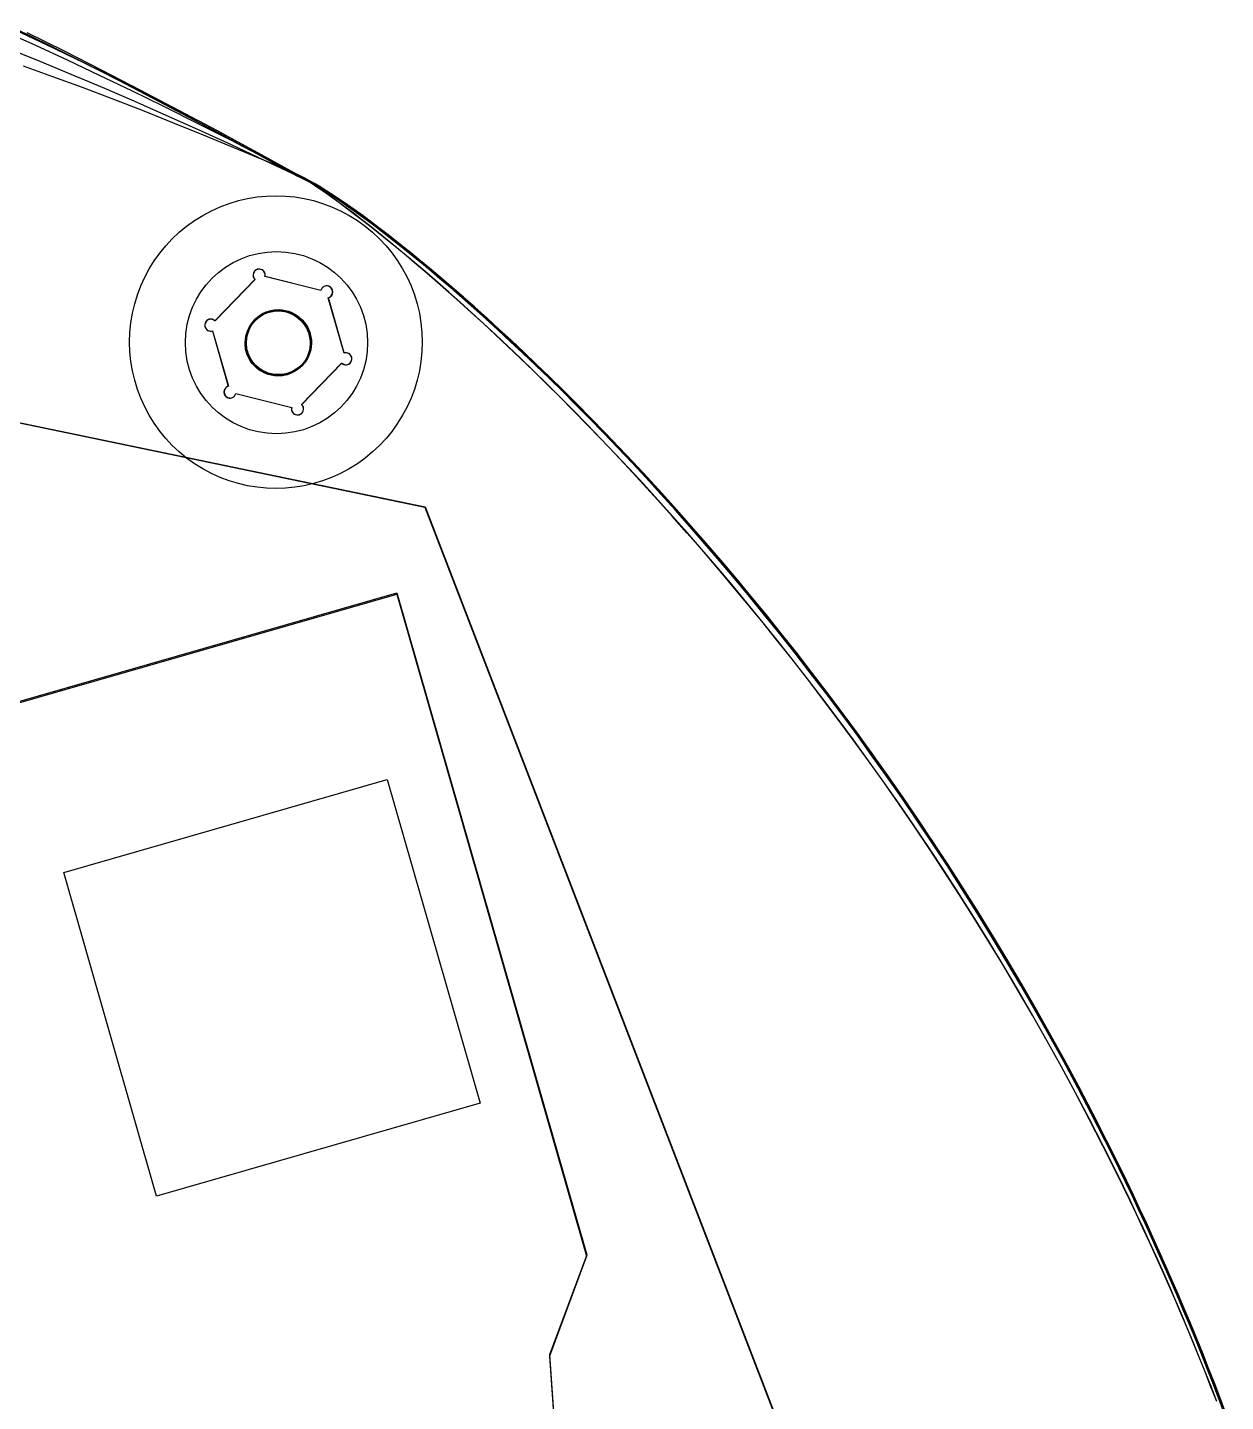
# Model space of a CAD drawing. Extents: x 5 to 212, y -377 to 0.
# Drawn here: x 85.3 to 135, y -70 to -13 of the extents above; entities that cross this region are included whole.
import ezdxf

# ---------------------------------------------------------------- set-up
doc = ezdxf.new("R2010")
doc.units = 0
for name, color, linetype in [('bottom', 7, 'CONTINUOUS'), ('foot_lower', 7, 'CONTINUOUS'), ('foot_upper', 7, 'CONTINUOUS'), ('hipro_lower', 7, 'CONTINUOUS'), ('hipro_upper', 7, 'CONTINUOUS'), ('mid_lower', 7, 'CONTINUOUS'), ('mid_upper', 7, 'CONTINUOUS'), ('plate', 7, 'CONTINUOUS')]:
    doc.layers.add(name, color=color, linetype=linetype)

msp = doc.modelspace()

# ---------------------------------------------------------------- linework, layer by layer
at = {"layer": 'bottom', "color": 7}
msp.add_lwpolyline([(134.990171, -70.51081), (134.75377, -69.885195), (134.514459, -69.263089), (134.272291, -68.644497), (134.027322, -68.029427), (133.779603, -67.417883), (133.529189, -66.809873), (133.276133, -66.205401), (133.020489, -65.604475), (132.76231, -65.0071), (132.501651, -64.413283), (132.238565, -63.823029), (131.973105, -63.236344), (131.705325, -62.653235), (131.435278, -62.073708), (131.163019, -61.497769), (130.888601, -60.925423), (130.612078, -60.356677), (130.052929, -59.230009), (129.486001, -58.117814), (128.911725, -57.02014), (128.330527, -55.937035), (127.742839, -54.868548), (127.149088, -53.814728), (126.549703, -52.775624), (125.945114, -51.751283), (125.33575, -50.741755), (124.722039, -49.747088), (124.104411, -48.767331), (123.483294, -47.802531), (122.859118, -46.852739), (122.232311, -45.918002), (121.603303, -44.998369), (120.972522, -44.093889), (120.340398, -43.204609), (119.707359, -42.33058), (119.073834, -41.471849), (118.440253, -40.628465), (117.807045, -39.800476), (117.174638, -38.987931), (116.543461, -38.190879), (115.913943, -37.409368), (115.286514, -36.643447), (114.661603, -35.893165), (114.039637, -35.158569), (113.421048, -34.439709), (112.806262, -33.736633), (112.19571, -33.04939), (111.58982, -32.378029), (110.989021, -31.722597), (110.393743, -31.083144), (109.804414, -30.459717), (109.221463, -29.852367), (108.645319, -29.26114), (108.076412, -28.686087), (107.51517, -28.127255), (106.962022, -27.584693), (106.417398, -27.058449), (105.881726, -26.548573), (105.355434, -26.055113), (104.838953, -25.578116), (104.332712, -25.117633), (103.837138, -24.673711), (103.352662, -24.246399), (102.879711, -23.835746), (102.418716, -23.441801), (101.970105, -23.064611), (101.534307, -22.704225), (101.111752, -22.360693), (100.702867, -22.034062), (100.308082, -21.724381), (99.927827, -21.431699), (99.562529, -21.156064), (99.212619, -20.897526), (98.878524, -20.656131), (98.560675, -20.43193), (98.2595, -20.224971), (97.975428, -20.035301), (97.708887, -19.862971), (97.460308, -19.708028), (97.230119, -19.570521), (97.018748, -19.450499), (96.826626, -19.34801), (96.65418, -19.263102), (96.501841, -19.195825), (94.986452, -18.3597), (93.486678, -17.544329), (92.002448, -16.749597), (90.533694, -15.975389), (89.080344, -15.22159), (87.64233, -14.488085), (86.219582, -13.774761), (84.812029, -13.081501)], dxfattribs=at)
msp.add_lwpolyline([(94.398125, -26.503536), (94.398125, -26.503536), (94.38075, -26.436532), (94.366954, -26.369414), (94.356679, -26.30229), (94.349866, -26.235265), (94.346385, -26.101946), (94.356039, -25.970311), (94.378353, -25.841217), (94.412852, -25.71552), (94.459062, -25.594076), (94.51651, -25.477741), (94.58472, -25.367372), (94.66322, -25.263824), (94.751534, -25.167953), (94.849188, -25.080615), (94.955708, -25.002667), (95.070621, -24.934965), (95.131076, -24.905223), (95.193451, -24.878364), (95.257687, -24.854494), (95.323724, -24.833721), (95.323724, -24.833721), (95.390729, -24.816344), (95.457847, -24.802547), (95.524972, -24.792272), (95.591997, -24.785458), (95.725318, -24.78198), (95.856955, -24.791636), (95.986051, -24.813954), (96.11175, -24.848458), (96.233195, -24.894673), (96.349531, -24.952125), (96.459901, -25.02034), (96.563449, -25.098843), (96.659318, -25.187159), (96.746654, -25.284813), (96.824599, -25.391332), (96.892296, -25.506239), (96.922035, -25.566691), (96.948891, -25.629062), (96.972758, -25.693293), (96.993527, -25.759325), (96.993527, -25.759325), (97.010909, -25.826331), (97.02471, -25.893451), (97.034989, -25.960577), (97.041806, -26.027602), (97.04529, -26.160925), (97.035638, -26.292561), (97.013323, -26.421656), (96.97882, -26.547354), (96.932604, -26.668797), (96.875151, -26.785131), (96.806934, -26.895499), (96.728429, -26.999045), (96.64011, -27.094913), (96.542452, -27.182247), (96.43593, -27.260191), (96.321018, -27.327889), (96.260564, -27.357628), (96.198191, -27.384485), (96.133958, -27.408352), (96.067925, -27.429123), (96.067925, -27.429123), (96.000921, -27.4465), (95.933803, -27.460296), (95.866678, -27.470572), (95.799654, -27.477386), (95.666335, -27.480867), (95.534701, -27.471212), (95.405608, -27.448897), (95.279913, -27.414396), (95.158471, -27.368183), (95.042138, -27.310733), (94.93177, -27.242521), (94.828224, -27.16402), (94.732355, -27.075706), (94.645019, -26.978053), (94.567072, -26.871534), (94.49937, -26.756626), (94.469628, -26.696173), (94.442769, -26.633801), (94.418899, -26.569569), (94.398125, -26.503536)], close=True, dxfattribs=at)
at = {"layer": 'foot_lower', "color": 7}
for points in [[(94.398125, -26.503543), (94.398125, -26.503543), (94.38075, -26.436539), (94.366954, -26.369422), (94.356679, -26.302297), (94.349866, -26.235273), (94.346385, -26.101953), (94.356039, -25.970318), (94.378353, -25.841224), (94.412852, -25.715527), (94.459062, -25.594084), (94.51651, -25.477749), (94.58472, -25.367379), (94.66322, -25.263831), (94.751534, -25.16796), (94.849188, -25.080623), (94.955708, -25.002675), (95.070621, -24.934972), (95.131076, -24.905231), (95.193451, -24.878371), (95.257687, -24.854502), (95.323724, -24.833728), (95.323724, -24.833728), (95.390729, -24.816351), (95.457847, -24.802555), (95.524972, -24.79228), (95.591997, -24.785466), (95.725318, -24.781987), (95.856955, -24.791644), (95.986051, -24.813961), (96.11175, -24.848465), (96.233195, -24.894681), (96.349531, -24.952133), (96.459901, -25.020348), (96.563449, -25.09885), (96.659318, -25.187166), (96.746654, -25.284821), (96.824599, -25.391339), (96.892296, -25.506247), (96.922035, -25.566699), (96.948891, -25.62907), (96.972758, -25.693301), (96.993527, -25.759333), (96.993527, -25.759333), (97.010909, -25.826339), (97.02471, -25.893458), (97.034989, -25.960584), (97.041806, -26.02761), (97.04529, -26.160932), (97.035638, -26.292569), (97.013323, -26.421664), (96.97882, -26.547361), (96.932604, -26.668805), (96.875151, -26.785138), (96.806934, -26.895506), (96.728429, -26.999052), (96.64011, -27.09492), (96.542452, -27.182254), (96.43593, -27.260198), (96.321018, -27.327896), (96.260564, -27.357636), (96.198191, -27.384492), (96.133958, -27.40836), (96.067925, -27.42913), (96.067925, -27.42913), (96.000921, -27.446507), (95.933803, -27.460304), (95.866678, -27.47058), (95.799654, -27.477394), (95.666335, -27.480874), (95.534701, -27.47122), (95.405608, -27.448905), (95.279913, -27.414403), (95.158471, -27.368191), (95.042138, -27.310741), (94.93177, -27.242529), (94.828224, -27.164028), (94.732355, -27.075714), (94.645019, -26.97806), (94.567072, -26.871542), (94.49937, -26.756633), (94.469628, -26.696181), (94.442769, -26.633809), (94.418899, -26.569577), (94.398125, -26.503543)], [(99.429396, -26.107966)]]:
    msp.add_lwpolyline(points, close=True, dxfattribs=at)
for points in [[(91.868756, -26.107966), (91.868756, -24.020153), (93.561263, -22.327646), (95.649076, -22.327646)], [(95.649076, -22.327646), (97.736889, -22.327646), (99.429396, -24.020153), (99.429396, -26.107966)], [(95.649076, -29.888286), (93.561263, -29.888286), (91.868756, -28.195779), (91.868756, -26.107966)], [(99.429396, -26.107966), (99.429396, -28.195779), (97.736889, -29.888286), (95.649076, -29.888286)]]:
    msp.add_open_spline(points, degree=3, dxfattribs=at)
at = {"layer": 'foot_upper', "color": 7}
for points in [[(94.398125, -26.503543), (94.398125, -26.503543), (94.38075, -26.436539), (94.366954, -26.369422), (94.356679, -26.302297), (94.349866, -26.235273), (94.346385, -26.101953), (94.356039, -25.970318), (94.378353, -25.841224), (94.412852, -25.715527), (94.459062, -25.594084), (94.51651, -25.477749), (94.58472, -25.367379), (94.66322, -25.263831), (94.751534, -25.16796), (94.849188, -25.080623), (94.955708, -25.002675), (95.070621, -24.934972), (95.131076, -24.905231), (95.193451, -24.878371), (95.257687, -24.854502), (95.323724, -24.833728), (95.323724, -24.833728), (95.390729, -24.816351), (95.457847, -24.802555), (95.524972, -24.79228), (95.591997, -24.785466), (95.725318, -24.781987), (95.856955, -24.791644), (95.986051, -24.813961), (96.11175, -24.848465), (96.233195, -24.894681), (96.349531, -24.952133), (96.459901, -25.020348), (96.563449, -25.09885), (96.659318, -25.187166), (96.746654, -25.284821), (96.824599, -25.391339), (96.892296, -25.506247), (96.922035, -25.566699), (96.948891, -25.62907), (96.972758, -25.693301), (96.993527, -25.759333), (96.993527, -25.759333), (97.010909, -25.826339), (97.02471, -25.893458), (97.034989, -25.960584), (97.041806, -26.02761), (97.04529, -26.160932), (97.035638, -26.292569), (97.013323, -26.421664), (96.97882, -26.547361), (96.932604, -26.668805), (96.875151, -26.785138), (96.806934, -26.895506), (96.728429, -26.999052), (96.64011, -27.09492), (96.542452, -27.182254), (96.43593, -27.260198), (96.321018, -27.327896), (96.260564, -27.357636), (96.198191, -27.384492), (96.133958, -27.40836), (96.067925, -27.42913), (96.067925, -27.42913), (96.000921, -27.446507), (95.933803, -27.460304), (95.866678, -27.47058), (95.799654, -27.477394), (95.666335, -27.480874), (95.534701, -27.47122), (95.405608, -27.448905), (95.279913, -27.414403), (95.158471, -27.368191), (95.042138, -27.310741), (94.93177, -27.242529), (94.828224, -27.164028), (94.732355, -27.075714), (94.645019, -26.97806), (94.567072, -26.871542), (94.49937, -26.756633), (94.469628, -26.696181), (94.442769, -26.633809), (94.418899, -26.569577), (94.398125, -26.503543)], [(94.398138, -26.503553), (94.398138, -26.503553), (94.380762, -26.43655), (94.366967, -26.369432), (94.356693, -26.302307), (94.349879, -26.235283), (94.346399, -26.101963), (94.356053, -25.970328), (94.378367, -25.841234), (94.412866, -25.715538), (94.459077, -25.594094), (94.516525, -25.477759), (94.584735, -25.36739), (94.663234, -25.263841), (94.751548, -25.16797), (94.849202, -25.080633), (94.955722, -25.002685), (95.070634, -24.934983), (95.131089, -24.905241), (95.193464, -24.878382), (95.2577, -24.854512), (95.323737, -24.833738), (95.323737, -24.833738), (95.390742, -24.816361), (95.45786, -24.802565), (95.524985, -24.79229), (95.59201, -24.785476), (95.725332, -24.781997), (95.856969, -24.791654), (95.986065, -24.813972), (96.111763, -24.848475), (96.233209, -24.894691), (96.349545, -24.952143), (96.459915, -25.020358), (96.563463, -25.09886), (96.659332, -25.187176), (96.746668, -25.284831), (96.824613, -25.391349), (96.892311, -25.506257), (96.92205, -25.566709), (96.948906, -25.62908), (96.972773, -25.693311), (96.993542, -25.759343), (96.993542, -25.759343), (97.010924, -25.826349), (97.024725, -25.893468), (97.035004, -25.960595), (97.041821, -26.02762), (97.045305, -26.160943), (97.035653, -26.292579), (97.013338, -26.421674), (96.978835, -26.547371), (96.93262, -26.668815), (96.875166, -26.785149), (96.80695, -26.895516), (96.728444, -26.999062), (96.640125, -27.09493), (96.542467, -27.182265), (96.435945, -27.260209), (96.321033, -27.327907), (96.260579, -27.357646), (96.198207, -27.384503), (96.133974, -27.40837), (96.06794, -27.42914), (96.06794, -27.42914), (96.000936, -27.446517), (95.933817, -27.460314), (95.866693, -27.47059), (95.799668, -27.477404), (95.666349, -27.480884), (95.534715, -27.47123), (95.405622, -27.448915), (95.279927, -27.414414), (95.158485, -27.368201), (95.042152, -27.310751), (94.931784, -27.242539), (94.828238, -27.164038), (94.732369, -27.075724), (94.645032, -26.97807), (94.567085, -26.871552), (94.499383, -26.756644), (94.469641, -26.696191), (94.442782, -26.633819), (94.418912, -26.569587), (94.398138, -26.503553)], [(101.698308, -26.08459)]]:
    msp.add_lwpolyline(points, close=True, dxfattribs=at)
for points in [[(92.589381, -20.825549), (94.468256, -19.74078), (96.783124, -19.74078), (98.661999, -20.825549)], [(89.553072, -26.08459), (89.553072, -23.915053), (90.710507, -21.910318), (92.589381, -20.825549)], [(98.661999, -20.825549), (100.540873, -21.910318), (101.698308, -23.915053), (101.698308, -26.08459)], [(92.589381, -31.343632), (90.710507, -30.258863), (89.553072, -28.254128), (89.553072, -26.08459)], [(101.698308, -26.08459), (101.698308, -28.254128), (100.540873, -30.258863), (98.661999, -31.343632)], [(98.661999, -31.343632), (96.783124, -32.4284), (94.468256, -32.4284), (92.589381, -31.343632)]]:
    msp.add_open_spline(points, degree=3, dxfattribs=at)
at = {"layer": 'hipro_lower', "color": 7}
for points in [[(135.016671, -70.518777), (134.780269, -69.893161), (134.540958, -69.271055), (134.298791, -68.652463), (134.053821, -68.037392), (133.806102, -67.425849), (133.555688, -66.817838), (133.302633, -66.213367), (133.046989, -65.61244), (132.78881, -65.015065), (132.528151, -64.421248), (132.265065, -63.830994), (131.999605, -63.244309), (131.731825, -62.6612), (131.461779, -62.081673), (131.18952, -61.505733), (130.915102, -60.933387), (130.638579, -60.364641), (130.07943, -59.237973), (129.512503, -58.125778), (128.938226, -57.028103), (128.357029, -55.944998), (127.769341, -54.876511), (127.17559, -53.822691), (126.576206, -52.783586), (125.971618, -51.759245), (125.362254, -50.749717), (124.748543, -49.755049), (124.130915, -48.775292), (123.509799, -47.810492), (122.885623, -46.8607), (122.258817, -45.925962), (121.629809, -45.006329), (120.999029, -44.101848), (120.366905, -43.212569), (119.733866, -42.338539), (119.100342, -41.479807), (118.466762, -40.636423), (117.833554, -39.808434), (117.201147, -38.995889), (116.569971, -38.198836), (115.940454, -37.417325), (115.313025, -36.651404), (114.688114, -35.901121), (114.06615, -35.166525), (113.44756, -34.447665), (112.832775, -33.744589), (112.222223, -33.057345), (111.616334, -32.385983), (111.015536, -31.730551), (110.420258, -31.091097), (109.830929, -30.467671), (109.247979, -29.86032), (108.671836, -29.269093), (108.102929, -28.694039), (107.541688, -28.135207), (106.988541, -27.592644), (106.443917, -27.0664), (105.908245, -26.556524), (105.381954, -26.063063), (104.865474, -25.586066), (104.359232, -25.125582), (103.863659, -24.68166), (103.379183, -24.254348), (102.906233, -23.843695), (102.445239, -23.449749), (101.996628, -23.072558), (101.56083, -22.712172), (101.138275, -22.368639), (100.729391, -22.042008), (100.334607, -21.732327), (99.954351, -21.439644), (99.589054, -21.164009), (99.239144, -20.90547), (98.90505, -20.664075), (98.587201, -20.439874), (98.286026, -20.232914), (98.001954, -20.043244), (97.735414, -19.870914), (97.486835, -19.71597), (97.256646, -19.578463), (97.045276, -19.45844), (96.853153, -19.355951), (96.680708, -19.271043), (96.528369, -19.203765), (95.144381, -18.544948), (93.774168, -17.904592), (92.417669, -17.282592), (91.074824, -16.678844), (89.745573, -16.093244), (88.429856, -15.525688), (87.127612, -14.976072), (85.838782, -14.444291), (84.563304, -13.930241)], [(82.334987, -41.79719), (100.647038, -36.546295)], [(100.647038, -36.546295), (108.523384, -64.01437), (106.983111, -68.152701)], [(106.983111, -68.152701), (108.310277, -87.156514), (120.186641, -86.332616), (121.516256, -105.335731)]]:
    msp.add_lwpolyline(points, dxfattribs=at)
msp.add_lwpolyline([(94.424612, -26.511499), (94.424612, -26.511499), (94.407235, -26.444493), (94.393439, -26.377374), (94.383163, -26.310249), (94.37635, -26.243223), (94.372871, -26.1099), (94.382527, -25.978262), (94.404845, -25.849164), (94.439348, -25.723464), (94.485563, -25.602018), (94.543015, -25.48568), (94.61123, -25.375309), (94.689732, -25.271759), (94.778047, -25.175888), (94.875701, -25.088551), (94.982219, -25.010604), (95.097127, -24.942904), (95.157578, -24.913164), (95.219949, -24.886306), (95.28418, -24.862439), (95.350212, -24.841668), (95.350212, -24.841668), (95.417216, -24.824292), (95.484335, -24.810495), (95.55146, -24.80022), (95.618485, -24.793407), (95.751807, -24.789929), (95.883443, -24.799586), (96.012538, -24.821904), (96.138236, -24.856408), (96.25968, -24.902624), (96.376015, -24.960076), (96.486384, -25.028292), (96.589932, -25.106794), (96.685801, -25.195111), (96.773137, -25.292765), (96.851082, -25.399284), (96.918781, -25.514192), (96.948521, -25.574644), (96.975378, -25.637015), (96.999246, -25.701246), (97.020017, -25.767278), (97.020017, -25.767278), (97.037394, -25.834285), (97.051191, -25.901405), (97.061467, -25.968532), (97.068281, -26.035559), (97.071761, -26.168882), (97.062106, -26.300519), (97.03979, -26.429614), (97.005288, -26.555311), (96.959074, -26.676754), (96.901623, -26.793087), (96.83341, -26.903454), (96.754909, -27.006999), (96.666594, -27.102866), (96.568941, -27.190199), (96.462424, -27.268142), (96.347517, -27.33584), (96.287065, -27.365579), (96.224695, -27.392435), (96.160464, -27.416302), (96.094432, -27.437073), (96.094432, -27.437073), (96.027427, -27.45445), (95.960309, -27.468247), (95.893183, -27.478523), (95.826158, -27.485337), (95.692836, -27.488818), (95.561199, -27.479165), (95.432103, -27.456851), (95.306404, -27.422351), (95.184959, -27.376139), (95.068623, -27.318691), (94.958253, -27.25048), (94.854704, -27.17198), (94.758833, -27.083667), (94.671496, -26.986015), (94.59355, -26.879497), (94.525849, -26.764589), (94.496109, -26.704137), (94.469251, -26.641765), (94.445383, -26.577532), (94.424612, -26.511499)], close=True, dxfattribs=at)
at = {"layer": 'hipro_upper', "color": 7}
for points in [[(135.019809, -70.46495), (134.783407, -69.839335), (134.544096, -69.217228), (134.301929, -68.598636), (134.056959, -67.983566), (133.809241, -67.372022), (133.558827, -66.764011), (133.305771, -66.159539), (133.050127, -65.558613), (132.791949, -64.961238), (132.53129, -64.36742), (132.268204, -63.777166), (132.002744, -63.190481), (131.734964, -62.607372), (131.464918, -62.027845), (131.192659, -61.451905), (130.918241, -60.879559), (130.641718, -60.310813), (130.082569, -59.184145), (129.515642, -58.071949), (128.941365, -56.974274), (128.360169, -55.891169), (127.77248, -54.822682), (127.17873, -53.768861), (126.579346, -52.729756), (125.974757, -51.705415), (125.365393, -50.695886), (124.751683, -49.701219), (124.134055, -48.721461), (123.512939, -47.756661), (122.888763, -46.806868), (122.261957, -45.872131), (121.632949, -44.952497), (121.002169, -44.048016), (120.370045, -43.158736), (119.737007, -42.284706), (119.103483, -41.425975), (118.469902, -40.58259), (117.836694, -39.754601), (117.204288, -38.942055), (116.573111, -38.145003), (115.943595, -37.363492), (115.316166, -36.59757), (114.691255, -35.847287), (114.06929, -35.112691), (113.450701, -34.39383), (112.835916, -33.690754), (112.225364, -33.00351), (111.619474, -32.332148), (111.018676, -31.676716), (110.423398, -31.037262), (109.83407, -30.413835), (109.251119, -29.806484), (108.674976, -29.215257), (108.106069, -28.640203), (107.544828, -28.081371), (106.99168, -27.538808), (106.447056, -27.012564), (105.911384, -26.502688), (105.385093, -26.009227), (104.868613, -25.53223), (104.362371, -25.071746), (103.866798, -24.627824), (103.382322, -24.200512), (102.909371, -23.789858), (102.448376, -23.395912), (101.999766, -23.018722), (101.563968, -22.658336), (101.141412, -22.314803), (100.732527, -21.988171), (100.337743, -21.67849), (99.957487, -21.385808), (99.59219, -21.110173), (99.242279, -20.851634), (98.908185, -20.610239), (98.590335, -20.386037), (98.28916, -20.179078), (98.005087, -19.989408), (97.738547, -19.817077), (97.489967, -19.662134), (97.259777, -19.524627), (97.048407, -19.404604), (96.856284, -19.302115), (96.683838, -19.217207), (96.531498, -19.14993), (95.216195, -18.58299), (93.913616, -18.03259), (92.623705, -17.498639), (91.346409, -16.981048), (90.081675, -16.479727), (88.829447, -15.994585), (87.589672, -15.525532), (86.362295, -15.07248), (85.147262, -14.635336)], [(82.338144, -41.74333), (100.650188, -36.492432)], [(100.650188, -36.492432), (108.526531, -63.960507), (106.986248, -68.098838)], [(106.986248, -68.098838), (108.313425, -87.102651), (120.189763, -86.278753), (121.519378, -105.281868)]]:
    msp.add_lwpolyline(points, dxfattribs=at)
msp.add_lwpolyline([(94.427767, -26.457633), (94.427767, -26.457633), (94.410389, -26.390628), (94.396591, -26.323509), (94.386314, -26.256384), (94.379499, -26.189358), (94.376018, -26.056036), (94.385672, -25.924399), (94.407986, -25.795302), (94.442487, -25.669603), (94.4887, -25.548158), (94.54615, -25.431821), (94.614362, -25.321451), (94.692863, -25.217902), (94.781177, -25.122031), (94.878831, -25.034695), (94.985348, -24.956748), (95.100256, -24.889049), (95.160708, -24.859309), (95.223079, -24.832451), (95.287311, -24.808584), (95.353343, -24.787813), (95.353343, -24.787813), (95.420349, -24.770435), (95.487469, -24.756638), (95.554595, -24.746363), (95.62162, -24.739549), (95.754943, -24.73607), (95.88658, -24.745726), (96.015676, -24.768044), (96.141375, -24.802547), (96.26282, -24.848763), (96.379155, -24.906215), (96.489525, -24.97443), (96.593073, -25.052933), (96.688943, -25.141249), (96.77628, -25.238903), (96.854226, -25.345422), (96.921927, -25.46033), (96.951667, -25.520781), (96.978526, -25.583152), (97.002394, -25.647383), (97.023166, -25.713415), (97.023166, -25.713415), (97.040544, -25.780424), (97.054342, -25.847546), (97.064618, -25.914674), (97.071432, -25.981702), (97.074913, -26.115027), (97.065257, -26.246666), (97.042941, -26.375761), (97.008438, -26.501458), (96.962223, -26.622901), (96.90477, -26.739233), (96.836555, -26.849599), (96.758052, -26.953144), (96.669736, -27.04901), (96.572081, -27.136342), (96.465561, -27.214285), (96.350652, -27.281982), (96.2902, -27.311722), (96.227828, -27.338578), (96.163597, -27.362446), (96.097564, -27.383217), (96.097564, -27.383217), (96.030558, -27.400594), (95.963439, -27.414391), (95.896313, -27.424667), (95.829288, -27.431481), (95.695967, -27.434963), (95.564331, -27.42531), (95.435237, -27.402997), (95.309541, -27.368498), (95.188098, -27.322288), (95.071765, -27.26484), (94.961398, -27.196629), (94.857852, -27.118129), (94.761984, -27.029816), (94.674649, -26.932162), (94.596704, -26.825642), (94.529005, -26.710731), (94.499265, -26.650277), (94.472407, -26.587903), (94.448539, -26.523669), (94.427767, -26.457633)], close=True, dxfattribs=at)
at = {"layer": 'mid_lower', "color": 7}
for points in [[(134.679544, -70.043936), (134.439011, -69.424365), (134.195631, -68.808293), (133.949456, -68.195725), (133.700541, -67.586667), (133.448939, -66.981123), (133.194704, -66.3791), (132.937891, -65.780602), (132.678554, -65.185634), (132.416745, -64.594203), (132.152521, -64.006313), (131.885933, -63.42197), (131.617037, -62.841179), (131.345886, -62.263946), (131.072535, -61.690275), (130.797037, -61.120172), (130.519446, -60.553643), (129.958202, -59.431325), (129.389235, -58.323366), (128.812977, -57.229807), (128.22986, -56.15069), (127.640314, -55.086059), (127.044774, -54.035957), (126.443669, -53.000425), (125.837432, -51.979506), (125.226495, -50.973244), (124.61129, -49.98168), (123.992248, -49.004858), (123.369802, -48.04282), (122.744383, -47.095609), (122.116423, -46.163267), (121.486354, -45.245837), (120.854607, -44.343361), (120.221615, -43.455883), (119.58781, -42.583445), (118.953623, -41.72609), (118.319486, -40.883859), (117.685831, -40.056797), (117.05309, -39.244945), (116.421695, -38.448346), (115.792077, -37.667043), (115.164669, -36.901079), (114.539901, -36.150495), (113.918207, -35.415336), (113.300018, -34.695643), (112.685765, -33.991458), (112.075882, -33.302826), (111.470798, -32.629788), (110.870947, -31.972387), (110.27676, -31.330665), (109.68867, -30.704666), (109.107106, -30.094431), (108.532503, -29.500005), (107.965291, -28.921428), (107.405903, -28.358744), (106.85477, -27.811996), (106.312324, -27.281226), (105.778997, -26.766477), (105.25522, -26.267791), (104.741427, -25.785211), (104.238048, -25.31878), (103.745515, -24.868541), (103.26426, -24.434535), (102.794715, -24.016806), (102.337312, -23.615397), (101.892483, -23.230349), (101.46066, -22.861706), (101.042274, -22.50951), (100.637757, -22.173805), (100.247541, -21.854631), (99.872058, -21.552033), (99.51174, -21.266053), (99.167019, -20.996733), (98.838326, -20.744117), (98.230753, -20.289164), (97.692476, -19.901535), (97.450403, -19.733074), (97.22695, -19.581571), (97.022548, -19.447071), (96.83763, -19.329615), (96.672626, -19.229245), (96.52797, -19.146006), (94.866348, -18.229671), (93.223934, -17.33821), (91.600606, -16.471478), (89.996242, -15.62933), (88.410719, -14.811621), (86.843916, -14.018205), (85.295711, -13.248938)], [(58.756412, -23.989124), (101.813051, -32.926391), (121.931442, -85.108696)]]:
    msp.add_lwpolyline(points, dxfattribs=at)
msp.add_lwpolyline([(96.757972, -28.787663), (96.746139, -28.756426), (96.730074, -28.728276), (96.710602, -28.702821), (96.688549, -28.679672), (98.35211, -26.956984), (98.376617, -26.977919), (98.403312, -26.995697), (98.431881, -27.010037), (98.46201, -27.020658), (98.493387, -27.027281), (98.525697, -27.029625), (98.558628, -27.027409), (98.591866, -27.020352), (98.638908, -27.001586), (98.680008, -26.97465), (98.714479, -26.940789), (98.741633, -26.901246), (98.760781, -26.857267), (98.771236, -26.810093), (98.77231, -26.760971), (98.763314, -26.711143), (98.744537, -26.664107), (98.717598, -26.623014), (98.683737, -26.588552), (98.644197, -26.561409), (98.600221, -26.542272), (98.55305, -26.53183), (98.503927, -26.53077), (98.454094, -26.539779), (97.796183, -24.245433), (97.843212, -24.226655), (97.884308, -24.199714), (97.918781, -24.165853), (97.945941, -24.126315), (97.965096, -24.082343), (97.975557, -24.03518), (97.976633, -23.986069), (97.967633, -23.936251), (97.94886, -23.889211), (97.921922, -23.848114), (97.888062, -23.813648), (97.84852, -23.786501), (97.804541, -23.767359), (97.757364, -23.756909), (97.708232, -23.75584), (97.658388, -23.764837), (97.626464, -23.776487), (97.597364, -23.792071), (97.571206, -23.811185), (97.548106, -23.833429), (97.528184, -23.858399), (97.511556, -23.885694), (97.498341, -23.914912), (97.488655, -23.945649), (95.165002, -23.366272), (95.171402, -23.334945), (95.174417, -23.303022), (95.173125, -23.270619), (95.166602, -23.237852), (95.147836, -23.190821), (95.120899, -23.149728), (95.087038, -23.115261), (95.047494, -23.088112), (95.003514, -23.068969), (94.956339, -23.058523), (94.907215, -23.057463), (94.857385, -23.066479), (94.810361, -23.085249), (94.76927, -23.112184), (94.734803, -23.146041), (94.707652, -23.185579), (94.688506, -23.229556), (94.678058, -23.27673), (94.676998, -23.325859), (94.686016, -23.375703), (94.697837, -23.406943), (94.713894, -23.435088), (94.733352, -23.460534), (94.755374, -23.483676), (93.091814, -25.206341), (93.067321, -25.18542), (93.040632, -25.167649), (93.012063, -25.153311), (92.981929, -25.142687), (92.950545, -25.136059), (92.918224, -25.133709), (92.885283, -25.135918), (92.852036, -25.142968), (92.804992, -25.161728), (92.763893, -25.188662), (92.729424, -25.222526), (92.702274, -25.262073), (92.683129, -25.306056), (92.672675, -25.353229), (92.671599, -25.402347), (92.680588, -25.452163), (92.699375, -25.499208), (92.726322, -25.540308), (92.760188, -25.574776), (92.799732, -25.601926), (92.843711, -25.62107), (92.890884, -25.631523), (92.94001, -25.632598), (92.989846, -25.623608), (93.64776, -27.917959), (93.600711, -27.936698), (93.559602, -27.963613), (93.525125, -27.99746), (93.497967, -28.036996), (93.478822, -28.080978), (93.468377, -28.128163), (93.467324, -28.177308), (93.476353, -28.227168), (93.495109, -28.274183), (93.522036, -28.315263), (93.555891, -28.349719), (93.595429, -28.376863), (93.639408, -28.396007), (93.686583, -28.406462), (93.73571, -28.40754), (93.785545, -28.398552), (93.81747, -28.386883), (93.846573, -28.371285), (93.872736, -28.352159), (93.895839, -28.329908), (93.915766, -28.304932), (93.932396, -28.277633), (93.945611, -28.248413), (93.955293, -28.217671), (96.278935, -28.797043), (96.272537, -28.828377), (96.269532, -28.860298), (96.270832, -28.892695), (96.277348, -28.925456), (96.296118, -28.972494), (96.323055, -29.013592), (96.356917, -29.048061), (96.39646, -29.075215), (96.440441, -29.094364), (96.487615, -29.10482), (96.536739, -29.105895), (96.58657, -29.096901), (96.633608, -29.078123), (96.674704, -29.051178), (96.709169, -29.017309), (96.736315, -28.97776), (96.755453, -28.933774), (96.765895, -28.886595), (96.76695, -28.837466), (96.757932, -28.78763)], close=True, dxfattribs=at)
at = {"layer": 'mid_upper', "color": 7}
for points in [[(134.686977, -70.040828), (134.446445, -69.421258), (134.203064, -68.805186), (133.95689, -68.192618), (133.707974, -67.58356), (133.456372, -66.978016), (133.202138, -66.375993), (132.945325, -65.777495), (132.685988, -65.182528), (132.424179, -64.591097), (132.159955, -64.003207), (131.893367, -63.418864), (131.624471, -62.838073), (131.353321, -62.26084), (131.07997, -61.687169), (130.804472, -61.117066), (130.526881, -60.550537), (129.965637, -59.42822), (129.39667, -58.320261), (128.820412, -57.226702), (128.237295, -56.147586), (127.64775, -55.082955), (127.052209, -54.032853), (126.451105, -52.997321), (125.844868, -51.976403), (125.233931, -50.970141), (124.618726, -49.978578), (123.999685, -49.001756), (123.377239, -48.039718), (122.75182, -47.092507), (122.12386, -46.160165), (121.493791, -45.242735), (120.862045, -44.34026), (120.229053, -43.452782), (119.595248, -42.580345), (118.961061, -41.722989), (118.326924, -40.880759), (117.69327, -40.053697), (117.060529, -39.241845), (116.429134, -38.445247), (115.799516, -37.663944), (115.172108, -36.89798), (114.547341, -36.147397), (113.925647, -35.412237), (113.307458, -34.692544), (112.693205, -33.98836), (112.083322, -33.299728), (111.478239, -32.62669), (110.878388, -31.969289), (110.284201, -31.327568), (109.69611, -30.701569), (109.114547, -30.091335), (108.539944, -29.496908), (107.972733, -28.918332), (107.413344, -28.355648), (106.862211, -27.8089), (106.319766, -27.27813), (105.786439, -26.763381), (105.262662, -26.264696), (104.748869, -25.782116), (104.24549, -25.315685), (103.752957, -24.865446), (103.271702, -24.431441), (102.802158, -24.013712), (102.344755, -23.612303), (101.899926, -23.227255), (101.468103, -22.858612), (101.049717, -22.506417), (100.6452, -22.170711), (100.254984, -21.851538), (99.879502, -21.54894), (99.519184, -21.26296), (99.174462, -20.993641), (98.84577, -20.741024), (98.238197, -20.286071), (97.69992, -19.898443), (97.457848, -19.729982), (97.234394, -19.57848), (97.029993, -19.443979), (96.845074, -19.326523), (96.680071, -19.226154), (96.535415, -19.142915), (95.702398, -18.682467), (94.874597, -18.229899), (94.051985, -17.785139), (93.234532, -17.348116), (92.422212, -16.918759), (91.614995, -16.496997), (90.812853, -16.082759), (90.015759, -15.675973), (89.223685, -15.276569), (88.436601, -14.884475), (87.654481, -14.49962), (86.877296, -14.121933), (86.105017, -13.751344), (85.337618, -13.38778), (84.575068, -13.031171)], [(58.763849, -23.98603), (101.820499, -32.923307), (121.938844, -85.105579)]]:
    msp.add_lwpolyline(points, dxfattribs=at)
msp.add_lwpolyline([(96.765374, -28.784559), (96.753554, -28.753321), (96.737498, -28.725172), (96.718031, -28.699717), (96.695978, -28.676561), (98.359537, -26.953883), (98.384042, -26.974816), (98.410735, -26.992593), (98.439303, -27.006933), (98.469435, -27.017556), (98.500816, -27.024183), (98.533134, -27.026533), (98.566076, -27.024327), (98.599329, -27.017284), (98.64636, -26.998509), (98.687455, -26.971567), (98.721924, -26.937702), (98.749076, -26.898157), (98.768223, -26.854175), (98.778675, -26.807), (98.779741, -26.757874), (98.770733, -26.708041), (98.751964, -26.661005), (98.725029, -26.619911), (98.69117, -26.585448), (98.651631, -26.558304), (98.607655, -26.539168), (98.560486, -26.528727), (98.511366, -26.527669), (98.461539, -26.536683), (97.803597, -24.242312), (97.850633, -24.223542), (97.891733, -24.196607), (97.926207, -24.16275), (97.953366, -24.123214), (97.972519, -24.079242), (97.982977, -24.032078), (97.984051, -23.982963), (97.97505, -23.933142), (97.956275, -23.886102), (97.929339, -23.845006), (97.895482, -23.810542), (97.855945, -23.783396), (97.811969, -23.764255), (97.764795, -23.753806), (97.715664, -23.752736), (97.665817, -23.76173), (97.633891, -23.773382), (97.60479, -23.788967), (97.578633, -23.808084), (97.555535, -23.83033), (97.535614, -23.855302), (97.518987, -23.882599), (97.50577, -23.911817), (97.496082, -23.942556), (95.172429, -23.363148), (95.178828, -23.331828), (95.18184, -23.299906), (95.180544, -23.267501), (95.174017, -23.234733), (95.155254, -23.187702), (95.128323, -23.146609), (95.094466, -23.112144), (95.054927, -23.084997), (95.01095, -23.065857), (94.963777, -23.055414), (94.914654, -23.054357), (94.864822, -23.063375), (94.817797, -23.082137), (94.776705, -23.109068), (94.742237, -23.142923), (94.715084, -23.18246), (94.695937, -23.226437), (94.685486, -23.273611), (94.684421, -23.322739), (94.693433, -23.372579), (94.705267, -23.403826), (94.721334, -23.431976), (94.740795, -23.457424), (94.762813, -23.480565), (93.099287, -25.203271), (93.074784, -25.182341), (93.048089, -25.164567), (93.019518, -25.150228), (92.989384, -25.139605), (92.958001, -25.132978), (92.925682, -25.130629), (92.89274, -25.132836), (92.859491, -25.139882), (92.812456, -25.158649), (92.771362, -25.185587), (92.736895, -25.219452), (92.709745, -25.258997), (92.690599, -25.302979), (92.680145, -25.350153), (92.679072, -25.399273), (92.688068, -25.449094), (92.70685, -25.496131), (92.733795, -25.537227), (92.767662, -25.571694), (92.807208, -25.598845), (92.851192, -25.617994), (92.898372, -25.628452), (92.947505, -25.629533), (92.997349, -25.62055), (93.655223, -27.914878), (93.608173, -27.933614), (93.567067, -27.960529), (93.532592, -27.994377), (93.505439, -28.033915), (93.486294, -28.077897), (93.475849, -28.125081), (93.47479, -28.174221), (93.483808, -28.224075), (93.502569, -28.271094), (93.529501, -28.312178), (93.56336, -28.346638), (93.602901, -28.373785), (93.64688, -28.392929), (93.694053, -28.403382), (93.743174, -28.404454), (93.793, -28.395456), (93.824932, -28.383794), (93.854038, -28.368201), (93.880202, -28.34908), (93.903306, -28.326831), (93.923233, -28.301857), (93.939864, -28.274558), (93.953084, -28.245337), (93.962774, -28.214595), (96.286423, -28.794), (96.28001, -28.825319), (96.276993, -28.857229), (96.278285, -28.88962), (96.284798, -28.922382), (96.303575, -28.969422), (96.330516, -29.01052), (96.364378, -29.04499), (96.403918, -29.072143), (96.447894, -29.091291), (96.495063, -29.101747), (96.544183, -29.102821), (96.59401, -29.093827), (96.641051, -29.075048), (96.682151, -29.048103), (96.71662, -29.014234), (96.743769, -28.974684), (96.762909, -28.930697), (96.77335, -28.883517), (96.774403, -28.834387), (96.765379, -28.784549)], close=True, dxfattribs=at)
at = {"layer": 'plate', "color": 7}
msp.add_lwpolyline([(135.045691, -70.489279), (134.80929, -69.863664), (134.569979, -69.241557), (134.327812, -68.622965), (134.082843, -68.007895), (133.835124, -67.396351), (133.58471, -66.78834), (133.331654, -66.183869), (133.076011, -65.582943), (132.817832, -64.985568), (132.557173, -64.39175), (132.294087, -63.801496), (132.028627, -63.214812), (131.760848, -62.631702), (131.490801, -62.052175), (131.218543, -61.476235), (130.944125, -60.90389), (130.667601, -60.335144), (130.108453, -59.208476), (129.541526, -58.09628), (128.96725, -56.998606), (128.386053, -55.915501), (127.798365, -54.847014), (127.204614, -53.793194), (126.60523, -52.754089), (126.000642, -51.729748), (125.391278, -50.720219), (124.777568, -49.725552), (124.15994, -48.745794), (123.538824, -47.780995), (122.914649, -46.831202), (122.287842, -45.896465), (121.658835, -44.976832), (121.028055, -44.072351), (120.395931, -43.183072), (119.762893, -42.309042), (119.129369, -41.45031), (118.495788, -40.606926), (117.86258, -39.778937), (117.230174, -38.966392), (116.598998, -38.169339), (115.969481, -37.387828), (115.342052, -36.621907), (114.717141, -35.871624), (114.095177, -35.137028), (113.476587, -34.418168), (112.861802, -33.715092), (112.251251, -33.027848), (111.645361, -32.356486), (111.044563, -31.701054), (110.449286, -31.0616), (109.859957, -30.438174), (109.277007, -29.830823), (108.700864, -29.239596), (108.131957, -28.664543), (107.570716, -28.10571), (107.017568, -27.563148), (106.472944, -27.036904), (105.937272, -26.527027), (105.410982, -26.033566), (104.894501, -25.55657), (104.38826, -25.096086), (103.892687, -24.652164), (103.40821, -24.224852), (102.93526, -23.814198), (102.474266, -23.420252), (102.025655, -23.043062), (101.589857, -22.682676), (101.167302, -22.339143), (100.758417, -22.012512), (100.363633, -21.702831), (99.983377, -21.410149), (99.61808, -21.134514), (99.26817, -20.875975), (98.934075, -20.63458), (98.616226, -20.410379), (98.315051, -20.203419), (98.030979, -20.013749), (97.764438, -19.841419), (97.515859, -19.686475), (97.285669, -19.548968), (97.074299, -19.428945), (96.882176, -19.326456), (96.709731, -19.241548), (96.557391, -19.174271), (95.146418, -18.433861), (93.749424, -17.712707), (92.36635, -17.010702), (90.997136, -16.32774), (89.641721, -15.663716), (88.300045, -15.018523), (86.972049, -14.392055), (85.657672, -13.784207), (84.356853, -13.194871)], dxfattribs=at)
for points in [[(94.453654, -26.481996), (94.453654, -26.481996), (94.436277, -26.414991), (94.422481, -26.347872), (94.412205, -26.280747), (94.405391, -26.213721), (94.401912, -26.080398), (94.411567, -25.94876), (94.433883, -25.819663), (94.468385, -25.693964), (94.514599, -25.572517), (94.572049, -25.456181), (94.640262, -25.34581), (94.718763, -25.242261), (94.807078, -25.14639), (94.904731, -25.059053), (95.011248, -24.981106), (95.126156, -24.913407), (95.186607, -24.883667), (95.248978, -24.856809), (95.313209, -24.832942), (95.379241, -24.812171), (95.379241, -24.812171), (95.446247, -24.794794), (95.513366, -24.780997), (95.580492, -24.770722), (95.647518, -24.763908), (95.78084, -24.760429), (95.912478, -24.770086), (96.041574, -24.792403), (96.167272, -24.826907), (96.288717, -24.873122), (96.405053, -24.930575), (96.515423, -24.99879), (96.61897, -25.077293), (96.71484, -25.165609), (96.802176, -25.263263), (96.880122, -25.369782), (96.947821, -25.48469), (96.977561, -25.545142), (97.004418, -25.607513), (97.028285, -25.671744), (97.049056, -25.737776), (97.049056, -25.737776), (97.066434, -25.804783), (97.080231, -25.871903), (97.090507, -25.93903), (97.097321, -26.006057), (97.100801, -26.13938), (97.091145, -26.271017), (97.068829, -26.400113), (97.034326, -26.52581), (96.988112, -26.647253), (96.930661, -26.763586), (96.862447, -26.873954), (96.783945, -26.977499), (96.69563, -27.073367), (96.597975, -27.1607), (96.491457, -27.238644), (96.376549, -27.306342), (96.316097, -27.336081), (96.253726, -27.362938), (96.189494, -27.386805), (96.123462, -27.407576), (96.123462, -27.407576), (96.056457, -27.424953), (95.989338, -27.43875), (95.922212, -27.449026), (95.855187, -27.45584), (95.721865, -27.459321), (95.590228, -27.449667), (95.461133, -27.427353), (95.335436, -27.392853), (95.213992, -27.346641), (95.097657, -27.289192), (94.987288, -27.220981), (94.883741, -27.142481), (94.787872, -27.054167), (94.700536, -26.956514), (94.622591, -26.849996), (94.554891, -26.735088), (94.525151, -26.674635), (94.498294, -26.612263), (94.474426, -26.54803), (94.453654, -26.481996)], [(100.247313, -44.236532), (104.097969, -57.665368), (90.669133, -61.516026), (86.818477, -48.087188)]]:
    msp.add_lwpolyline(points, close=True, dxfattribs=at)

doc.saveas('drawing.dxf')
